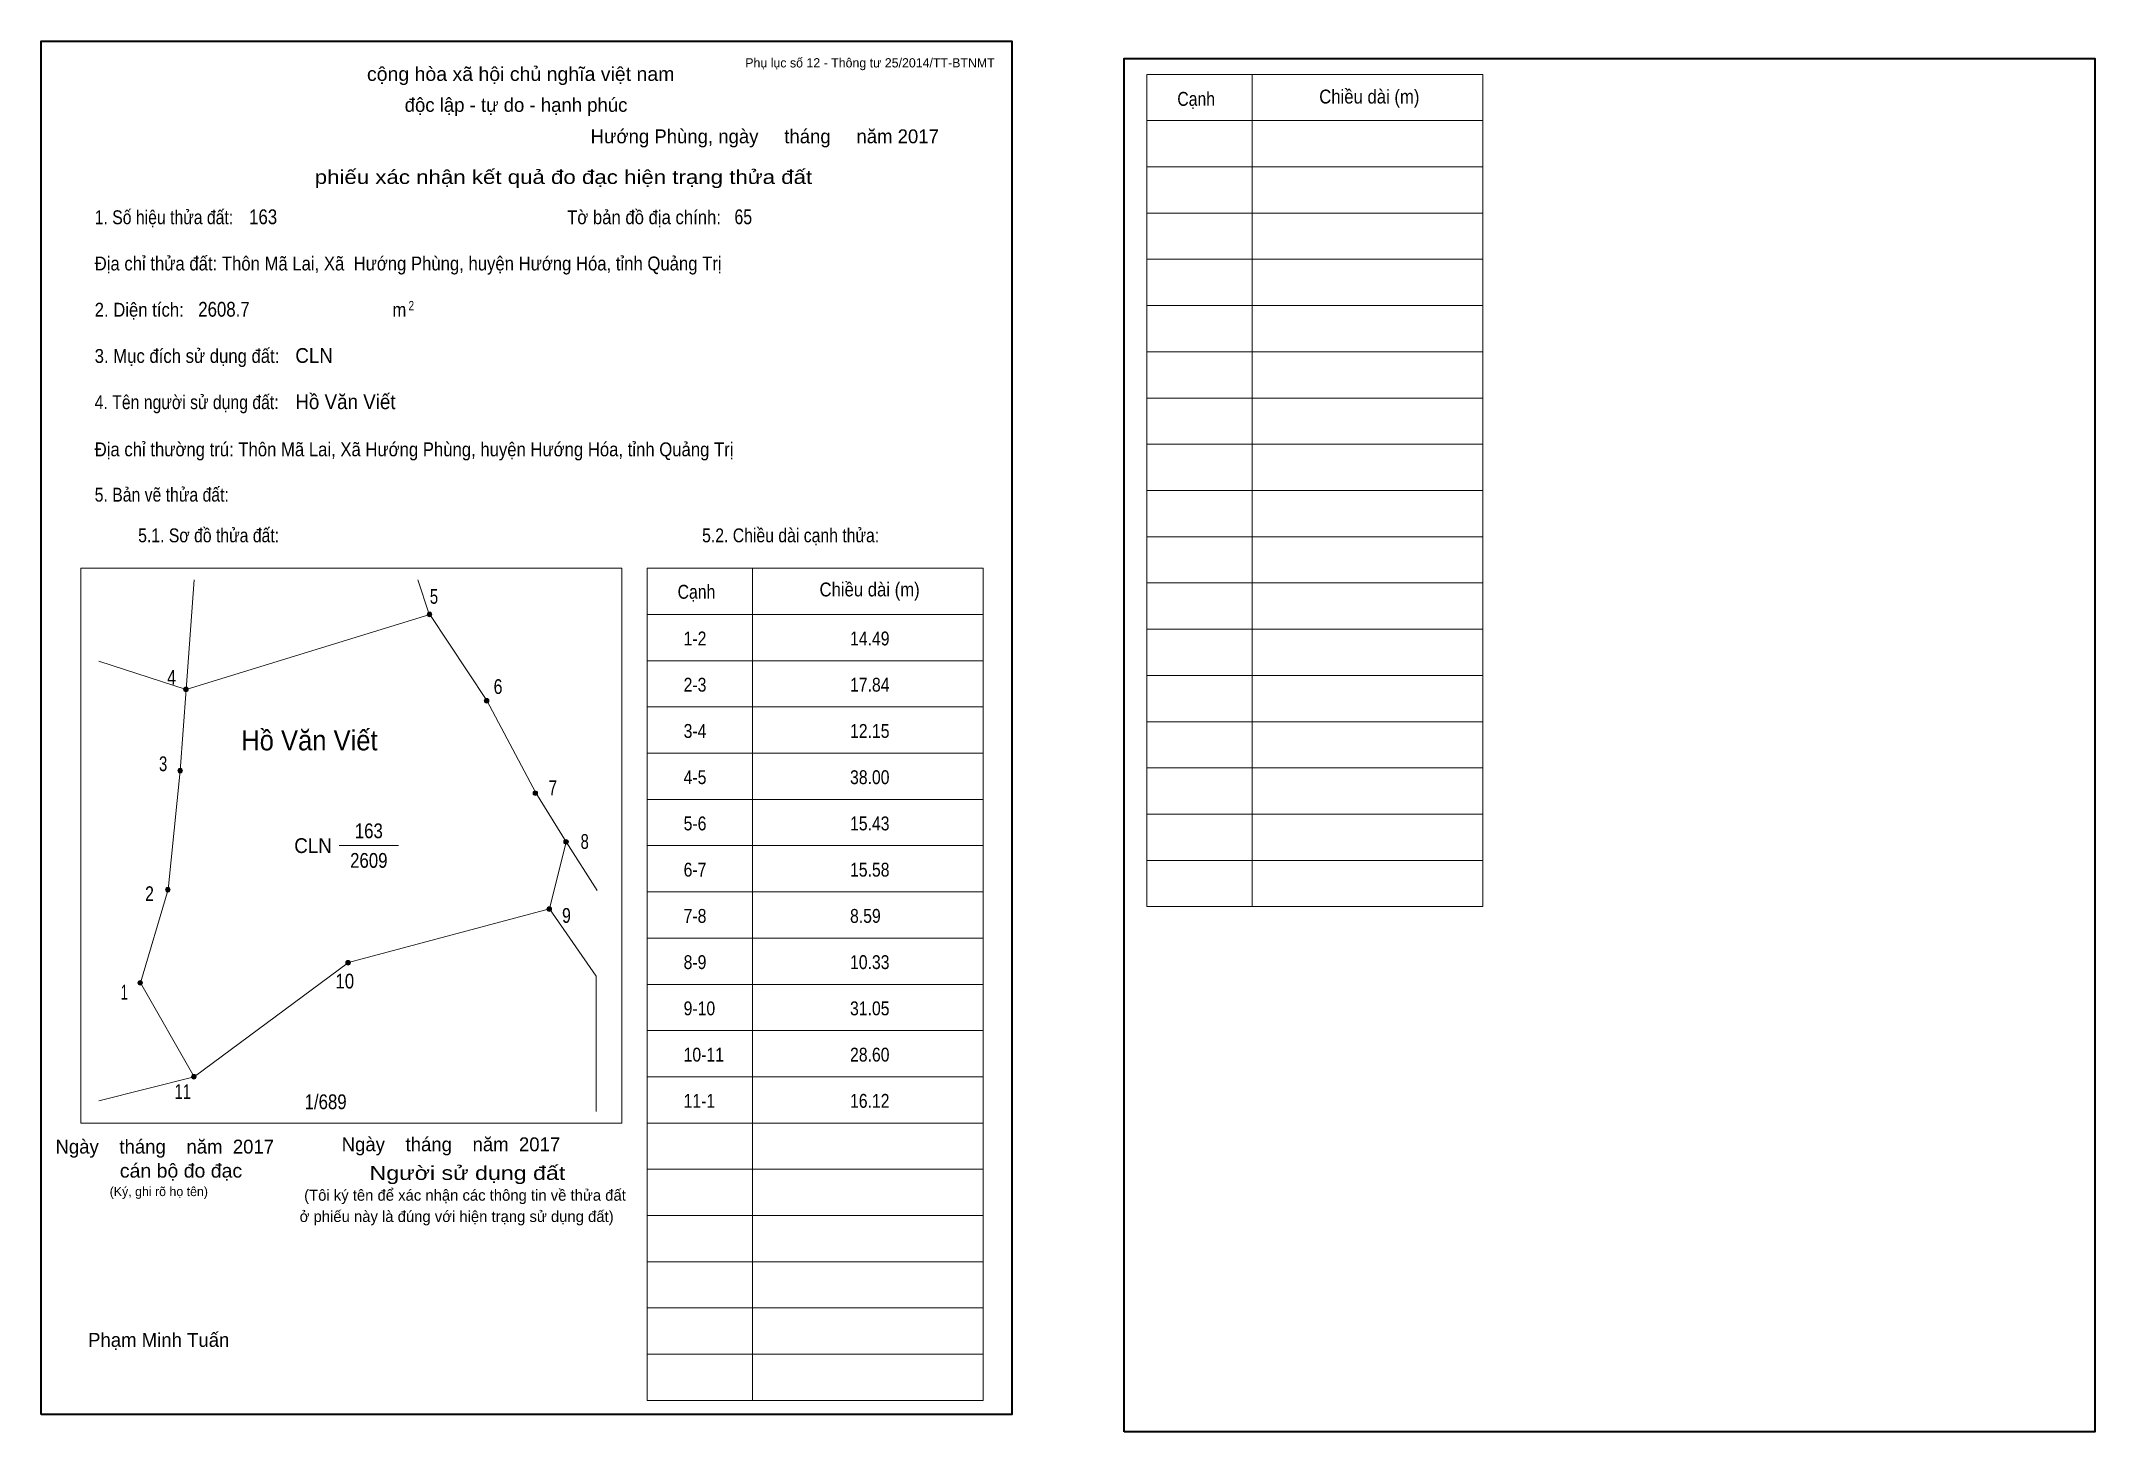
# Model space of a CAD drawing. Header units: centimetres. Extents: x 0 to 44.4, y -0.4 to 29.7.
import ezdxf
from ezdxf.enums import TextEntityAlignment as Align

# ---------------------------------------------------------------- set-up
doc = ezdxf.new("R2010")
doc.units = ezdxf.units.CM
doc.header["$LTSCALE"] = 0.12
for name, color, linetype in [('2', 7, 'Continuous'), ('30', 7, 'Continuous'), ('34', 7, 'Continuous')]:
    doc.layers.add(name, color=color, linetype=linetype)
for name, color, linetype, lineweight in [('32', 7, 'Continuous', 13), ('33', 7, 'Continuous', 13), ('6', 7, 'Continuous', 13), ('63', 7, 'Continuous', 13)]:
    doc.layers.add(name, color=color, linetype=linetype, lineweight=lineweight)

msp = doc.modelspace()

# ---------------------------------------------------------------- hatches: boundary and pattern name
at = {"layer": '32'}
for points in [[(8.4524, 17.3007, 1), (8.3524, 17.3007, 1)], [(3.1833, 15.6788, 1), (3.0833, 15.6788, 1)], [(9.687, 15.4336, 1), (9.587, 15.4336, 1)], [(3.0585, 13.9205, 1), (2.9585, 13.9205, 1)], [(10.7417, 13.4345, 1), (10.6417, 13.4345, 1)], [(11.4076, 12.3812, 1), (11.3076, 12.3812, 1)], [(2.7916, 11.3469, 1), (2.6916, 11.3469, 1)], [(11.0434, 10.9276, 1), (10.9434, 10.9276, 1)], [(6.6912, 9.767, 1), (6.5912, 9.767, 1)], [(2.1939, 9.3318, 1), (2.0939, 9.3318, 1)], [(3.3545, 7.3007, 1), (3.2545, 7.3007, 1)]]:
    msp.add_hatch(color=256, dxfattribs=at).paths.add_polyline_path(points)

# ---------------------------------------------------------------- linework, layer by layer
for centre in [(8.4024, 17.3007), (3.1333, 15.6788), (9.637, 15.4336), (3.0085, 13.9205), (10.6917, 13.4345), (11.3576, 12.3812), (2.7416, 11.3469), (10.9934, 10.9276), (6.6412, 9.767), (2.1439, 9.3318), (3.3045, 7.3007)]:
    msp.add_circle(centre, 0.05, dxfattribs=at)
at = {"layer": '33'}
msp.add_line((6.45, 12.3), (7.73, 12.3), dxfattribs=at)
at = {"layer": '6'}
for p, q in [((3.14, 15.68), (8.41, 17.3)), ((1.25, 16.29), (3.14, 15.68)), ((11.36, 12.38), (12.03, 11.33)), ((1.25, 6.78), (3.31, 7.3))]:
    msp.add_line(p, q, dxfattribs=at)
for points in [[(3.31, 18.05), (3.14, 15.68), (3.01, 13.92)], [(8.15, 18.05), (8.39, 17.33), (8.41, 17.3)], [(8.41, 17.3), (9.64, 15.44), (10.7, 13.44), (11.36, 12.38)], [(3.31, 7.3), (2.15, 9.33), (2.75, 11.35), (3.01, 13.92)], [(3.31, 7.3), (6.65, 9.77), (11, 10.93), (11.36, 12.38)], [(12.01, 6.55), (12.01, 9.48), (11, 10.93)]]:
    msp.add_lwpolyline(points, dxfattribs=at)
at = {"layer": '63'}
for p, q in [((23.92, 28.98), (31.19, 28.98)), ((23.92, 10.98), (23.92, 28.98)), ((26.2, 10.98), (26.2, 28.98)), ((31.19, 10.98), (31.19, 28.98)), ((23.92, 27.98), (31.19, 27.98)), ((23.92, 26.98), (31.19, 26.98)), ((23.92, 25.98), (31.19, 25.98)), ((23.92, 24.98), (31.19, 24.98)), ((23.92, 23.98), (31.19, 23.98)), ((23.92, 22.98), (31.19, 22.98)), ((23.92, 21.98), (31.19, 21.98)), ((23.92, 20.98), (31.19, 20.98)), ((23.92, 19.98), (31.19, 19.98)), ((23.92, 18.98), (31.19, 18.98)), ((0.86, 18.3), (12.56, 18.3)), ((0.86, 6.3), (0.86, 18.3)), ((12.56, 6.3), (12.56, 18.3)), ((13.11, 18.3), (20.38, 18.3)), ((13.11, 0.3), (13.11, 18.3)), ((15.39, 0.3), (15.39, 18.3)), ((20.38, 0.3), (20.38, 18.3)), ((23.92, 17.98), (31.19, 17.98)), ((13.11, 17.3), (20.38, 17.3)), ((23.92, 16.98), (31.19, 16.98)), ((13.11, 16.3), (20.38, 16.3)), ((23.92, 15.98), (31.19, 15.98)), ((13.11, 15.3), (20.38, 15.3)), ((23.92, 14.98), (31.19, 14.98)), ((13.11, 14.3), (20.38, 14.3)), ((23.92, 13.98), (31.19, 13.98)), ((13.11, 13.3), (20.38, 13.3)), ((23.92, 12.98), (31.19, 12.98)), ((13.11, 12.3), (20.38, 12.3)), ((23.92, 11.98), (31.19, 11.98)), ((13.11, 11.3), (20.38, 11.3)), ((23.92, 10.98), (31.19, 10.98)), ((13.11, 10.3), (20.38, 10.3)), ((13.11, 9.3), (20.38, 9.3)), ((13.11, 8.3), (20.38, 8.3)), ((13.11, 7.3), (20.38, 7.3)), ((0.86, 6.3), (12.56, 6.3)), ((13.11, 6.3), (20.38, 6.3)), ((13.11, 5.3), (20.38, 5.3)), ((13.11, 4.3), (20.38, 4.3)), ((13.11, 3.3), (20.38, 3.3)), ((13.11, 2.3), (20.38, 2.3)), ((13.11, 1.3), (20.38, 1.3)), ((13.11, 0.3), (20.38, 0.3))]:
    msp.add_line(p, q, dxfattribs=at)
at = {"layer": '63', "lineweight": 35}
for points in [[(0, 0), (0, 29.7), (21, 29.7), (21, 0)], [(23.43, -0.38), (23.43, 29.32), (44.43, 29.32), (44.43, -0.38)]]:
    msp.add_lwpolyline(points, close=True, dxfattribs=at)

# ---------------------------------------------------------------- texts
at = {"layer": '2', "width": 0.95}
msp.add_text('Hồ Văn Viết', height=0.4352, dxfattribs=at).set_placement((5.805, 14.36), align=Align.CENTER)
at = {"layer": '30', "width": 0.85}
for s, height, p in [('1-2', 0.3, (13.9, 16.63)), ('14.49', 0.3, (17.5, 16.63)), ('2-3', 0.3, (13.9, 15.63)), ('17.84', 0.3, (17.5, 15.63)), ('3-4', 0.3, (13.9, 14.63)), ('12.15', 0.3, (17.5, 14.63)), ('4-5', 0.3, (13.9, 13.63)), ('38.00', 0.3, (17.5, 13.63)), ('5-6', 0.3, (13.9, 12.63)), ('15.43', 0.3, (17.5, 12.63)), ('6-7', 0.3, (13.9, 11.63)), ('15.58', 0.3, (17.5, 11.63)), ('7-8', 0.3, (13.9, 10.63)), ('8.59', 0.3, (17.5, 10.63)), ('8-9', 0.3, (13.9, 9.63)), ('10.33', 0.3, (17.5, 9.63)), ('9-10', 0.3, (13.9, 8.63)), ('31.05', 0.3, (17.5, 8.63)), ('10-11', 0.3, (13.9, 7.63)), ('28.60', 0.3, (17.5, 7.63)), ('1/689', 0.32, (5.7, 6.6)), ('11-1', 0.3, (13.9, 6.63)), ('16.12', 0.3, (17.5, 6.63))]:
    msp.add_text(s, height=height, dxfattribs=at).set_placement(p)
at = {"layer": '32'}
for s, width, p in [('5', 0.75, (8.5, 17.53)), ('4', 0.8, (2.825, 15.78)), ('6', 0.8, (9.885, 15.58)), ('3', 0.75, (2.64, 13.91)), ('7', 0.75, (11.07, 13.39)), ('8', 0.75, (11.76, 12.23)), ('2', 0.8, (2.345, 11.1)), ('9', 0.8, (11.365, 10.63)), ('10', 0.85, (6.57, 9.21)), ('1', 0.65, (1.8, 8.97)), ('11', 0.75, (3.065, 6.82))]:
    msp.add_text(s, height=0.32, dxfattribs=dict(at, width=width)).set_placement(p, align=Align.CENTER)
at = {"layer": '33', "width": 0.95}
msp.add_text('CLN', height=0.32, dxfattribs=at).set_placement((6.29, 12.14), align=Align.RIGHT)
at = {"layer": '33', "width": 0.85}
for s, p in [('163', (7.09, 12.46)), ('2609', (7.09, 11.82))]:
    msp.add_text(s, height=0.32, dxfattribs=at).set_placement(p, align=Align.CENTER)
at = {"layer": '34'}
for s, width, p in [('163', 0.85, (4.5, 25.74)), ('65', 0.8, (15, 25.74)), ('2608.7', 0.85, (3.4, 23.74)), ('CLN', 0.95, (5.5, 22.74)), ('Hồ Văn Viết', 0.95, (5.5, 21.74))]:
    msp.add_text(s, height=0.32, dxfattribs=dict(at, width=width)).set_placement(p)
at = {"layer": '63'}
for s, height, p in [('Phụ lục số 12 - Thông tư 25/2014/TT-BTNMT', 0.2, (20.63, 29.13)), ('Ngày    tháng    năm  2017', 0.3, (5.04, 5.64)), ('Ngày    tháng    năm  2017', 0.3, (11.23, 5.69)), ('(Ký, ghi rõ họ tên)', 0.2, (3.61, 4.72))]:
    msp.add_text(s, height=height, dxfattribs=at).set_placement(p, align=Align.RIGHT)
at = {"layer": '63', "width": 1.05}
msp.add_text('cộng hòa xã hội chủ nghĩa việt nam', height=0.3, dxfattribs=at).set_placement((10.375, 28.84), align=Align.CENTER)
at = {"layer": '63'}
for s, height, p in [('độc lập - tự do - hạnh phúc', 0.3, (10.275, 28.17)), ('Hướng Phùng, ngày     tháng     năm 2017', 0.3, (15.655, 27.49)), ('(Tôi ký tên để xác nhận các thông tin về thửa đất ', 0.24, (9.215, 4.62)), ('ở phiếu này là đúng với hiện trạng sử dụng đất)', 0.24, (8.99, 4.16)), ('Phạm Minh Tuấn', 0.3, (2.545, 1.46))]:
    msp.add_text(s, height=height, dxfattribs=at).set_placement(p, align=Align.CENTER)
for s, height, width, p in [('Cạnh', 0.3, 0.85, (24.58, 28.3)), ('Chiều dài (m)', 0.3, 0.9, (27.65, 28.35)), ('1. Số hiệu thửa đất:', 0.3, 0.85, (1.16, 25.74)), ('Tờ bản đồ địa chính:', 0.3, 0.9, (11.38, 25.74)), ('Địa chỉ thửa đất: Thôn Mã Lai, Xã  Hướng Phùng, huyện Hướng Hóa, tỉnh Quảng Trị', 0.3, 0.9, (1.16, 24.74)), ('2. Diện tích:', 0.3, 0.9, (1.16, 23.74)), ('2', 0.2, 0.8, (7.95, 23.88)), ('m', 0.3, 0.9, (7.6, 23.74)), ('3. Mục đích sử dụng đất:', 0.3, 0.9, (1.16, 22.74)), ('4. Tên người sử dụng đất:', 0.3, 0.85, (1.16, 21.74)), ('Địa chỉ thường trú: Thôn Mã Lai, Xã Hướng Phùng, huyện Hướng Hóa, tỉnh Quảng Trị', 0.3, 0.9, (1.16, 20.72)), ('5. Bản vẽ thửa đất:', 0.3, 0.85, (1.16, 19.74)), ('5.1. Sơ đồ thửa đất:', 0.3, 0.85, (2.1, 18.86)), ('5.2. Chiều dài cạnh thửa:', 0.3, 0.85, (14.3, 18.86)), ('Cạnh', 0.3, 0.85, (13.77, 17.64)), ('Chiều dài (m)', 0.3, 0.9, (16.84, 17.69))]:
    msp.add_text(s, height=height, dxfattribs=dict(at, width=width)).set_placement(p)
for s, width, p in [('phiếu xác nhận kết quả đo đạc hiện trạng thửa đất', 1.2, (16.68, 26.61)), ('cán bộ đo đạc', 1.05, (4.35, 5.12)), ('Người sử dụng đất', 1.25, (11.34, 5.07))]:
    msp.add_text(s, height=0.3, dxfattribs=dict(at, width=width)).set_placement(p, align=Align.RIGHT)

doc.saveas('drawing.dxf')
